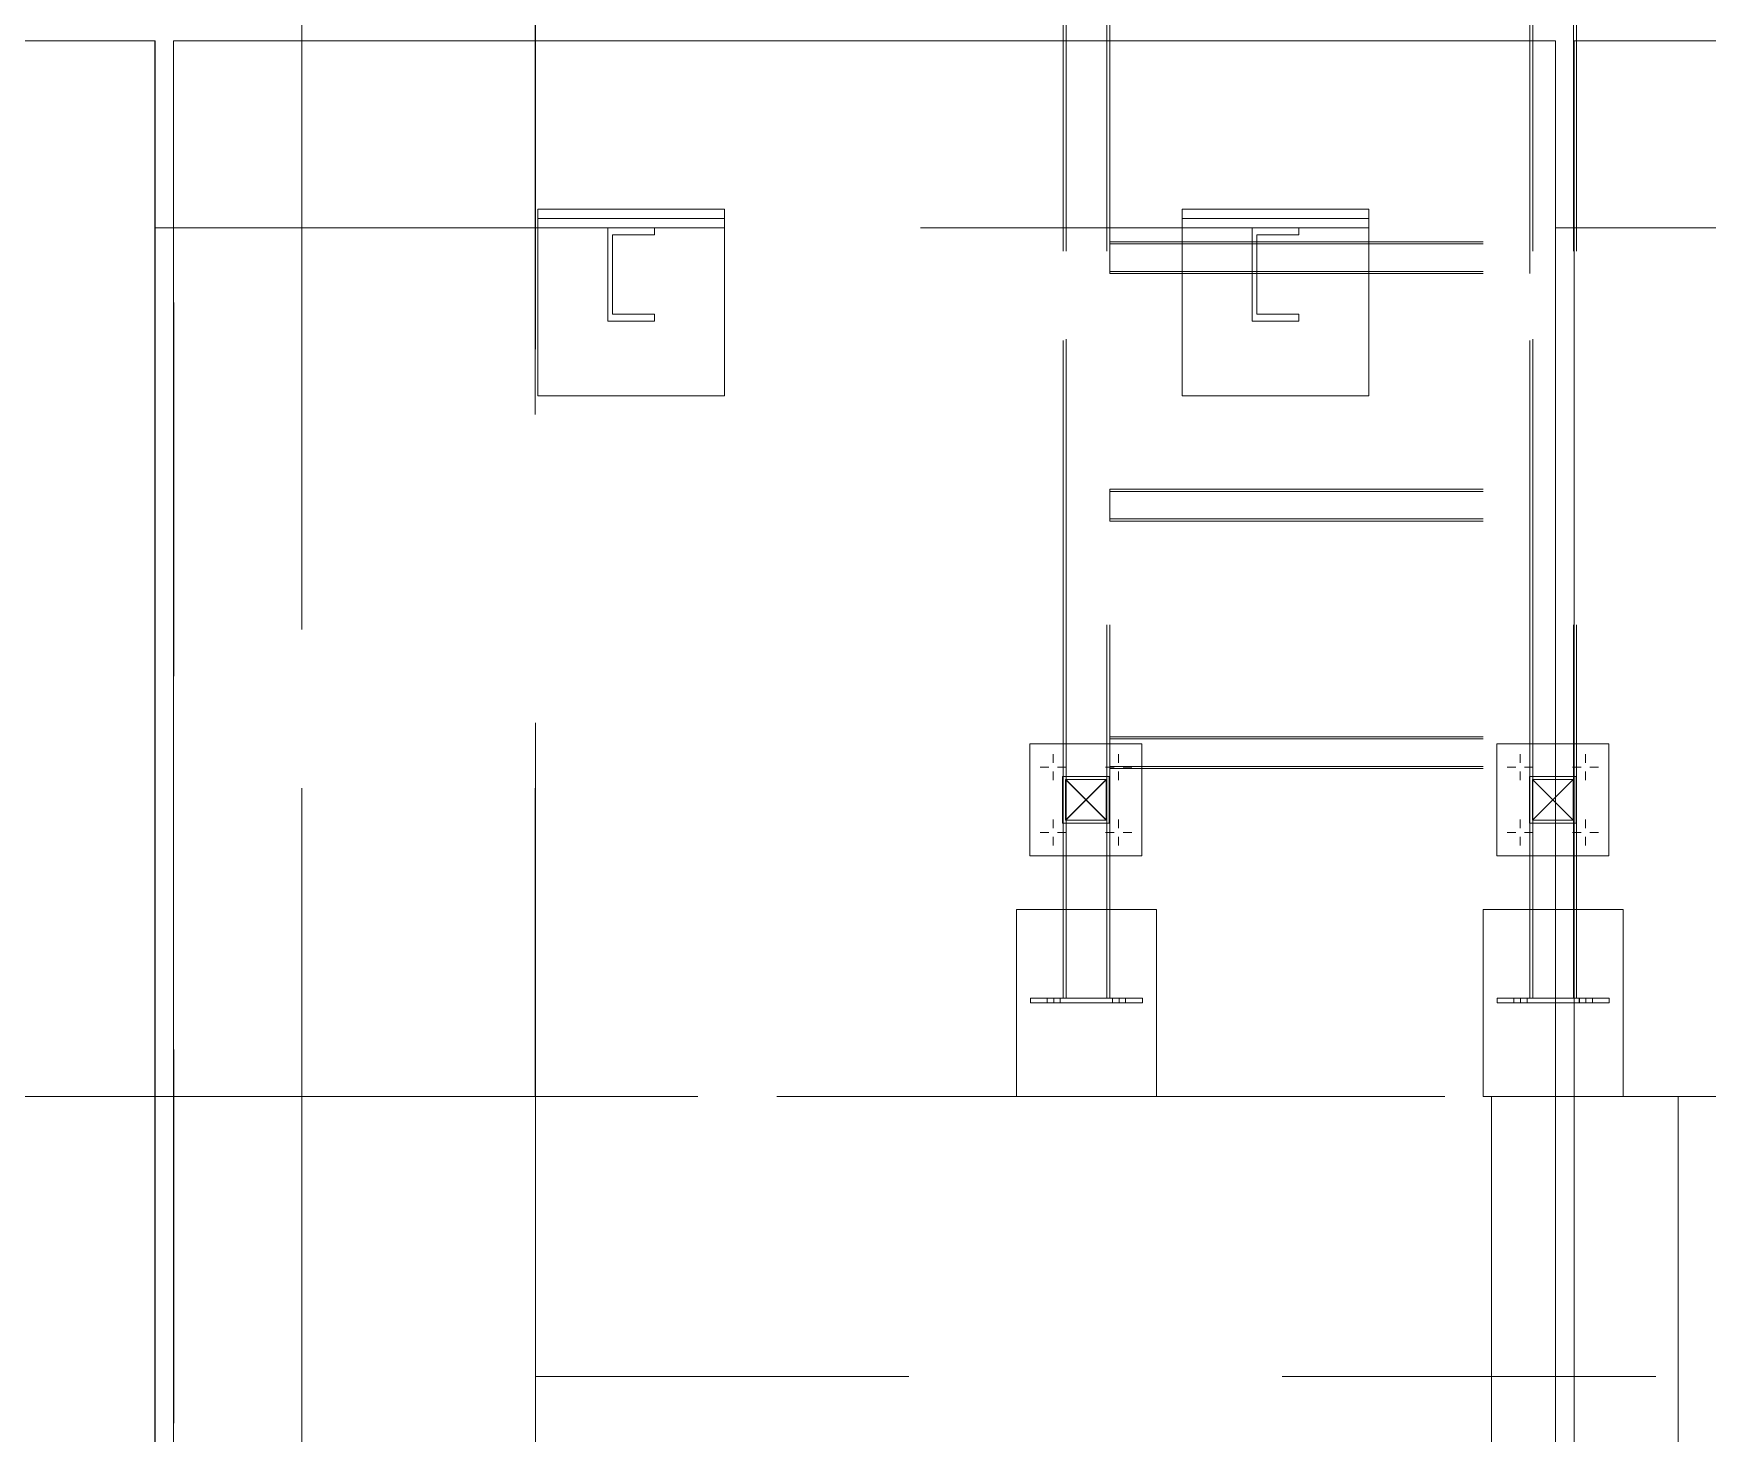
# Model space of a CAD drawing. Header units: millimetres. Extents: x 652937 to 1670132, y 1473552 to 2851037.
# Drawn here: x 663594.993 to 663596.786, y 1524529.859 to 1524531.358 of the extents above; entities that cross this region are included whole.
import ezdxf

# ---------------------------------------------------------------- set-up
doc = ezdxf.new("R2010")
doc.units = ezdxf.units.MM
for name, pattern in [('XKITLINE00', [0]), ('XKITLINE01', [4, 1, -1, 1, -1]), ('XKITLINE02', [4, 2, -2])]:
    doc.linetypes.add(name, pattern=pattern)
for name, color, linetype, lineweight in [('Bolt', 7, 'Continuous', 0), ('Part', 7, 'Continuous', 0), ('S-GRID', 7, 'Continuous', 9)]:
    doc.layers.add(name, color=color, linetype=linetype, lineweight=lineweight)

# ---------------------------------------------------------------- blocks, each defined once
blk = doc.blocks.new('*A39404464')
at = {"layer": 'S-GRID', "color": 7, "linetype": 'XKITLINE01', "lineweight": 0}
blk.add_line((-30.905117, -99.720099), (129.806536, -99.720099), dxfattribs=at)
blk = doc.blocks.new('*A39984522')
at = {"layer": 'Part', "color": 7, "linetype": 'XKITLINE02', "lineweight": 0}
for p, q in [((59.127844, -99.195099), (59.127844, -83.570103)), ((59.143841, -99.195099), (59.143841, -83.576731)), ((59.361841, -99.195099), (59.361841, -83.576731)), ((59.377844, -99.195099), (59.377844, -83.570103)), ((59.127794, -83.673653), (59.127794, -99.195099)), ((59.143798, -83.667025), (59.143798, -99.195099)), ((59.361798, -99.195099), (59.361798, -83.667025)), ((59.377794, -99.195099), (59.377794, -83.673653)), ((59.127844, -99.195099), (59.127794, -99.195099)), ((59.127794, -99.195099), (59.377844, -99.195099))]:
    blk.add_line(p, q, dxfattribs=at)
blk = doc.blocks.new('*A39994523')
at = {"layer": 'Part', "color": 7, "linetype": 'XKITLINE02', "lineweight": 0}
for p, q in [((56.627844, -99.195099), (56.627844, -83.570103)), ((56.643841, -99.195099), (56.643841, -83.576731)), ((56.861841, -99.195099), (56.861841, -83.576731)), ((56.877844, -99.195099), (56.877844, -83.570103)), ((56.627794, -83.673653), (56.627794, -99.195099)), ((56.643798, -83.667025), (56.643798, -99.195099)), ((56.861798, -99.195099), (56.861798, -83.667025)), ((56.877794, -99.195099), (56.877794, -83.673653)), ((56.627844, -99.195099), (56.627794, -99.195099)), ((56.627794, -99.195099), (56.877844, -99.195099))]:
    blk.add_line(p, q, dxfattribs=at)
blk = doc.blocks.new('*A40014525')
at = {"layer": 'Part', "color": 7, "linetype": 'XKITLINE02', "lineweight": 0}
for p, q in [((52.552292, -83.220099), (52.552292, -99.720099)), ((53.802292, -99.720099), (53.802292, -83.220099)), ((52.551891, -94.070099), (52.551891, -99.720099)), ((53.801891, -94.070099), (53.801891, -99.720099)), ((52.551891, -99.720099), (53.802292, -99.720099))]:
    blk.add_line(p, q, dxfattribs=at)
at = {"layer": 'Part', "color": 7, "linetype": 'XKITLINE00', "lineweight": 0}
for p, q in [((52.551891, -93.970099), (52.551891, -94.070099)), ((53.801891, -93.970099), (53.801891, -94.070099))]:
    blk.add_line(p, q, dxfattribs=at)
blk = doc.blocks.new('*A40314555')
at = {"layer": 'Part', "color": 7, "linetype": 'XKITLINE00', "lineweight": 0}
for p, q in [((51.765316, -94.070099), (44.365166, -94.070099)), ((51.765166, -94.070099), (51.765316, -94.070099)), ((51.765166, -105.470099), (51.765166, -94.070099)), ((51.765316, -94.070099), (51.765316, -105.470099))]:
    blk.add_line(p, q, dxfattribs=at)
blk = doc.blocks.new('*A40324556')
at = {"layer": 'Part', "color": 7, "linetype": 'XKITLINE00', "lineweight": 0}
for p, q in [((59.265316, -94.070099), (51.865166, -94.070099)), ((51.865166, -105.470099), (51.865166, -94.070099)), ((59.265166, -94.070099), (59.265316, -94.070099)), ((59.265166, -105.470099), (59.265166, -94.070099)), ((59.265316, -94.070099), (59.265316, -105.470099))]:
    blk.add_line(p, q, dxfattribs=at)
at = {"layer": 'Part', "color": 7, "linetype": 'XKITLINE02', "lineweight": 0}
blk.add_line((51.865316, -105.470099), (51.865316, -94.070099), dxfattribs=at)
blk = doc.blocks.new('*A40344558')
at = {"layer": 'Part', "color": 7, "linetype": 'XKITLINE00', "lineweight": 0}
for p, q in [((59.365186, -94.070099), (66.765337, -94.070099)), ((59.365186, -108.970099), (59.365186, -94.070099))]:
    blk.add_line(p, q, dxfattribs=at)
at = {"layer": 'Part', "color": 7, "linetype": 'XKITLINE02', "lineweight": 0}
for p, q in [((59.365337, -94.070099), (59.365186, -94.070099)), ((59.365337, -108.970099), (59.365337, -94.070099))]:
    blk.add_line(p, q, dxfattribs=at)
blk = doc.blocks.new('*A40964620')
at = {"layer": 'Part', "color": 7, "linetype": 'XKITLINE02', "lineweight": 0}
for p, q in [((44.365166, -99.720099), (51.765341, -99.720099)), ((51.865166, -99.720099), (59.265341, -99.720099)), ((59.365186, -99.720099), (66.765362, -99.720099))]:
    blk.add_line(p, q, dxfattribs=at)
at = {"layer": 'Part', "color": 7, "linetype": 'XKITLINE00', "lineweight": 0}
for p, q in [((51.765341, -99.720099), (51.865166, -99.720099)), ((59.265341, -99.720099), (59.365186, -99.720099))]:
    blk.add_line(p, q, dxfattribs=at)
blk = doc.blocks.new('*A41324656')
at = {"layer": 'Part', "color": 7, "linetype": 'XKITLINE02', "lineweight": 0}
for p, q in [((53.802192, -99.720099), (53.802192, -101.220099)), ((66.672733, -99.720099), (53.802192, -99.720099)), ((53.802192, -101.220099), (66.672733, -101.220099))]:
    blk.add_line(p, q, dxfattribs=at)
blk = doc.blocks.new('*A41344658')
at = {"layer": 'Part', "color": 7, "linetype": 'XKITLINE02', "lineweight": 0}
for p, q in [((52.552733, -99.720099), (32.572192, -99.720099)), ((52.552192, -101.220099), (52.552192, -99.720099)), ((32.572192, -101.220099), (52.552733, -101.220099))]:
    blk.add_line(p, q, dxfattribs=at)
blk = doc.blocks.new('*A41394663')
at = {"layer": 'Part', "color": 7, "linetype": 'XKITLINE02', "lineweight": 0}
for p, q in [((53.802733, -99.720099), (52.552292, -99.720099)), ((52.552292, -99.720099), (52.552292, -105.720099)), ((53.802292, -105.720099), (53.802292, -99.720099)), ((52.552292, -105.720099), (53.802733, -105.720099))]:
    blk.add_line(p, q, dxfattribs=at)
blk = doc.blocks.new('*A43004824')
at = {"layer": 'Part', "color": 7, "linetype": 'XKITLINE02', "lineweight": 0}
for p, q in [((58.921871, -99.720099), (58.921871, -107.831116)), ((58.921871, -99.720099), (59.265341, -99.720099)), ((58.922071, -99.720099), (58.922071, -133.720099)), ((59.365186, -99.720099), (59.922071, -99.720099)), ((59.921871, -99.720099), (59.921871, -108.970099)), ((59.921871, -99.720099), (59.922071, -99.720099)), ((59.922071, -99.720099), (59.922071, -130.970099))]:
    blk.add_line(p, q, dxfattribs=at)
at = {"layer": 'Part', "color": 7, "linetype": 'XKITLINE00', "lineweight": 0}
blk.add_line((59.265341, -99.720099), (59.365186, -99.720099), dxfattribs=at)
blk = doc.blocks.new('*A43304854')
at = {"layer": 'Part', "color": 7, "linetype": 'XKITLINE02', "lineweight": 0}
for p, q in [((59.125631, -98.007599), (59.376145, -98.007599)), ((59.125631, -98.257599), (59.125631, -98.007599)), ((59.126145, -98.257599), (59.126145, -98.007599)), ((59.359631, -98.023599), (59.141631, -98.241599)), ((59.141631, -98.023599), (59.359631, -98.241599)), ((59.141631, -98.023599), (59.360145, -98.023599)), ((59.141631, -98.241599), (59.141631, -98.023599)), ((59.142145, -98.241599), (59.360145, -98.023599)), ((59.360145, -98.241599), (59.142145, -98.023599)), ((59.142145, -98.241599), (59.142145, -98.023599)), ((59.359631, -98.241599), (59.359631, -98.023599)), ((59.360145, -98.241599), (59.360145, -98.023599)), ((59.375631, -98.257599), (59.375631, -98.007599)), ((59.376145, -98.007599), (59.376145, -98.257599)), ((59.141631, -98.241599), (59.360145, -98.241599)), ((59.376145, -98.257599), (59.125631, -98.257599))]:
    blk.add_line(p, q, dxfattribs=at)
blk = doc.blocks.new('*A43314855')
at = {"layer": 'Part', "color": 7, "linetype": 'XKITLINE02', "lineweight": 0}
for p, q in [((56.625631, -98.007599), (56.876145, -98.007599)), ((56.625631, -98.257599), (56.625631, -98.007599)), ((56.626145, -98.257599), (56.626145, -98.007599)), ((56.641631, -98.241599), (56.859631, -98.023599)), ((56.859631, -98.241599), (56.641631, -98.023599)), ((56.641631, -98.023599), (56.860145, -98.023599)), ((56.641631, -98.241599), (56.641631, -98.023599)), ((56.642145, -98.241599), (56.860145, -98.023599)), ((56.860145, -98.241599), (56.642145, -98.023599)), ((56.642145, -98.241599), (56.642145, -98.023599)), ((56.859631, -98.241599), (56.859631, -98.023599)), ((56.860145, -98.241599), (56.860145, -98.023599)), ((56.875631, -98.257599), (56.875631, -98.007599)), ((56.876145, -98.007599), (56.876145, -98.257599)), ((56.641631, -98.241599), (56.860145, -98.241599)), ((56.876145, -98.257599), (56.625631, -98.257599))]:
    blk.add_line(p, q, dxfattribs=at)
blk = doc.blocks.new('*A43324856')
at = {"layer": 'Part', "color": 7, "linetype": 'XKITLINE02', "lineweight": 0}
for p, q in [((58.877774, -99.220099), (58.877623, -99.220099)), ((58.877623, -99.220099), (58.877623, -99.720099)), ((58.877774, -99.220099), (58.877774, -99.720099)), ((59.627623, -99.220099), (59.627774, -99.220099)), ((59.627623, -99.720099), (59.627623, -99.220099)), ((59.627774, -99.720099), (59.627774, -99.220099)), ((58.877623, -99.720099), (59.627774, -99.720099))]:
    blk.add_line(p, q, dxfattribs=at)
blk = doc.blocks.new('*A43334857')
at = {"layer": 'Part', "color": 7, "linetype": 'XKITLINE02', "lineweight": 0}
for p, q in [((56.452922, -99.195099), (56.452802, -99.195099)), ((56.452802, -99.195099), (57.052922, -99.195099)), ((56.452802, -99.195099), (56.452802, -99.220099)), ((56.452802, -99.220099), (56.452922, -99.220099)), ((56.452802, -99.220099), (57.052922, -99.220099)), ((56.452922, -99.220099), (56.452922, -99.195099)), ((57.052802, -99.220099), (57.052802, -99.195099)), ((57.052922, -99.220099), (57.052922, -99.195099))]:
    blk.add_line(p, q, dxfattribs=at)
blk = doc.blocks.new('*A43344858')
at = {"layer": 'Part', "color": 7, "linetype": 'XKITLINE02', "lineweight": 0}
for p, q in [((58.952652, -99.220099), (58.952652, -99.195099)), ((58.952652, -99.195099), (59.552772, -99.195099)), ((59.552772, -99.220099), (58.952652, -99.220099)), ((58.952772, -99.195099), (58.952772, -99.220099)), ((59.552652, -99.220099), (59.552652, -99.195099)), ((59.552652, -99.195099), (59.552772, -99.195099)), ((59.552652, -99.220099), (59.552772, -99.220099)), ((59.552772, -99.220099), (59.552772, -99.195099))]:
    blk.add_line(p, q, dxfattribs=at)
blk = doc.blocks.new('*A43354859')
at = {"layer": 'Part', "color": 7, "linetype": 'XKITLINE02', "lineweight": 0}
for p, q in [((56.377946, -99.220099), (56.377796, -99.220099)), ((56.377796, -99.220099), (56.377796, -99.720099)), ((56.377946, -99.220099), (56.377946, -99.720099)), ((57.127796, -99.220099), (57.127946, -99.220099)), ((57.127796, -99.720099), (57.127796, -99.220099)), ((57.127946, -99.720099), (57.127946, -99.220099)), ((56.377796, -99.720099), (57.127946, -99.720099))]:
    blk.add_line(p, q, dxfattribs=at)
blk = doc.blocks.new('*A43364860')
at = {"layer": 'Part', "color": 7, "linetype": 'XKITLINE02', "lineweight": 0}
for p, q in [((58.877623, -98.720099), (59.265316, -98.720099)), ((58.877623, -99.220099), (58.877623, -98.720099)), ((58.877774, -98.720099), (58.877774, -99.220099)), ((59.365186, -98.720099), (59.627774, -98.720099)), ((59.627623, -99.220099), (59.627623, -98.720099)), ((59.627774, -98.720099), (59.627774, -99.220099)), ((58.877774, -99.220099), (58.877623, -99.220099)), ((59.627774, -99.220099), (59.627623, -99.220099))]:
    blk.add_line(p, q, dxfattribs=at)
at = {"layer": 'Part', "color": 7, "linetype": 'XKITLINE00', "lineweight": 0}
blk.add_line((59.265316, -98.720099), (59.365186, -98.720099), dxfattribs=at)
blk = doc.blocks.new('*A43374861')
at = {"layer": 'Part', "color": 7, "linetype": 'XKITLINE02', "lineweight": 0}
for p, q in [((57.127946, -98.720099), (56.377796, -98.720099)), ((56.377796, -98.720099), (56.377796, -99.220099)), ((56.377946, -98.720099), (56.377946, -99.220099)), ((57.127796, -99.220099), (57.127796, -98.720099)), ((57.127946, -98.720099), (57.127946, -99.220099)), ((56.377946, -99.220099), (56.377796, -99.220099)), ((57.127946, -99.220099), (57.127796, -99.220099))]:
    blk.add_line(p, q, dxfattribs=at)
blk = doc.blocks.new('*A43384862')
at = {"layer": 'Bolt', "color": 7, "linetype": 'XKITLINE02', "lineweight": 0}
for p, q in [((56.54282, -99.195099), (56.54282, -99.220099)), ((56.54289, -99.195099), (56.54289, -99.220099)), ((56.577827, -99.195099), (56.577827, -99.220099)), ((56.577897, -99.195099), (56.577897, -99.220099)), ((56.612834, -99.195099), (56.612834, -99.220099)), ((56.612904, -99.195099), (56.612904, -99.220099)), ((56.89282, -99.195099), (56.89282, -99.220099)), ((56.89289, -99.195099), (56.89289, -99.220099)), ((56.927827, -99.195099), (56.927827, -99.220099)), ((56.927897, -99.195099), (56.927897, -99.220099)), ((56.962834, -99.195099), (56.962834, -99.220099)), ((56.962904, -99.195099), (56.962904, -99.220099))]:
    blk.add_line(p, q, dxfattribs=at)
blk = doc.blocks.new('*A43394863')
at = {"layer": 'Bolt', "color": 7, "linetype": 'XKITLINE02', "lineweight": 0}
for p, q in [((59.04267, -99.195099), (59.04267, -99.220099)), ((59.04274, -99.195099), (59.04274, -99.220099)), ((59.077677, -99.195099), (59.077677, -99.220099)), ((59.077747, -99.195099), (59.077747, -99.220099)), ((59.112684, -99.195099), (59.112684, -99.220099)), ((59.112754, -99.195099), (59.112754, -99.220099)), ((59.39267, -99.195099), (59.39267, -99.220099)), ((59.39274, -99.195099), (59.39274, -99.220099)), ((59.427677, -99.195099), (59.427677, -99.220099)), ((59.427747, -99.195099), (59.427747, -99.220099)), ((59.462684, -99.195099), (59.462684, -99.220099)), ((59.462754, -99.195099), (59.462754, -99.220099))]:
    blk.add_line(p, q, dxfattribs=at)
blk = doc.blocks.new('*A43404864')
at = {"layer": 'Part', "color": 7, "linetype": 'XKITLINE02', "lineweight": 0}
for p, q in [((58.950633, -97.832577), (59.265316, -97.832577)), ((58.950633, -98.432577), (58.950633, -97.832577)), ((58.950638, -98.432577), (58.950638, -97.832577)), ((59.365186, -97.832577), (59.550638, -97.832577)), ((59.550633, -98.432577), (59.550633, -97.832577)), ((59.550638, -98.432577), (59.550638, -97.832577)), ((58.950633, -98.432577), (59.265316, -98.432577)), ((59.365186, -98.432577), (59.550638, -98.432577))]:
    blk.add_line(p, q, dxfattribs=at)
at = {"layer": 'Part', "color": 7, "linetype": 'XKITLINE00', "lineweight": 0}
for p, q in [((59.265316, -97.832577), (59.365186, -97.832577)), ((59.265316, -98.432577), (59.365186, -98.432577))]:
    blk.add_line(p, q, dxfattribs=at)
blk = doc.blocks.new('*A43414865')
at = {"layer": 'Bolt', "color": 7, "linetype": 'XKITLINE00', "lineweight": 0}
for p, q in [((59.075636, -97.887577), (59.075636, -97.934197)), ((59.425636, -97.887577), (59.425636, -97.934197)), ((59.005636, -97.957577), (59.052256, -97.957577)), ((59.075636, -98.027577), (59.075636, -97.980957)), ((59.145636, -97.957577), (59.099016, -97.957577)), ((59.355636, -97.957577), (59.402256, -97.957577)), ((59.425636, -98.027577), (59.425636, -97.980957)), ((59.495636, -97.957577), (59.449016, -97.957577)), ((59.075636, -98.237577), (59.075636, -98.284197)), ((59.425636, -98.237577), (59.425636, -98.284197)), ((59.005636, -98.307577), (59.052256, -98.307577)), ((59.075636, -98.377577), (59.075636, -98.330957)), ((59.145636, -98.307577), (59.099016, -98.307577)), ((59.355636, -98.307577), (59.402256, -98.307577)), ((59.425636, -98.377577), (59.425636, -98.330957)), ((59.495636, -98.307577), (59.449016, -98.307577))]:
    blk.add_line(p, q, dxfattribs=at)
blk = doc.blocks.new('*A43424866')
at = {"layer": 'Part', "color": 7, "linetype": 'XKITLINE02', "lineweight": 0}
for p, q in [((56.450633, -97.832577), (57.050638, -97.832577)), ((56.450633, -97.832577), (56.450633, -98.432577)), ((56.450638, -98.432577), (56.450638, -97.832577)), ((57.050633, -98.432577), (57.050633, -97.832577)), ((57.050638, -97.832577), (57.050638, -98.432577)), ((57.050638, -98.432577), (56.450633, -98.432577))]:
    blk.add_line(p, q, dxfattribs=at)
blk = doc.blocks.new('*A43434867')
at = {"layer": 'Bolt', "color": 7, "linetype": 'XKITLINE00', "lineweight": 0}
for p, q in [((56.575636, -97.887577), (56.575636, -97.934197)), ((56.925636, -97.887577), (56.925636, -97.934197)), ((56.505636, -97.957577), (56.552256, -97.957577)), ((56.575636, -98.027577), (56.575636, -97.980957)), ((56.645636, -97.957577), (56.599016, -97.957577)), ((56.855636, -97.957577), (56.902256, -97.957577)), ((56.925636, -98.027577), (56.925636, -97.980957)), ((56.995636, -97.957577), (56.949016, -97.957577)), ((56.575636, -98.237577), (56.575636, -98.284197)), ((56.925636, -98.237577), (56.925636, -98.284197)), ((56.505636, -98.307577), (56.552256, -98.307577)), ((56.575636, -98.377577), (56.575636, -98.330957)), ((56.645636, -98.307577), (56.599016, -98.307577)), ((56.855636, -98.307577), (56.902256, -98.307577)), ((56.925636, -98.377577), (56.925636, -98.330957)), ((56.995636, -98.307577), (56.949016, -98.307577))]:
    blk.add_line(p, q, dxfattribs=at)
blk = doc.blocks.new('*A43444868')
at = {"layer": 'Part', "color": 7, "linetype": 'XKITLINE02', "lineweight": 0}
for p, q in [((56.877645, -96.555099), (56.877648, -96.512599)), ((56.877648, -96.512599), (56.877654, -96.481487)), ((56.87765, -96.518349), (56.877648, -96.555099)), ((56.877655, -96.491446), (56.87765, -96.518349)), ((56.877654, -96.481487), (56.877662, -96.470099)), ((56.877662, -96.481599), (56.877655, -96.491446)), ((56.877662, -96.470099), (59.127612, -96.470099)), ((56.877662, -96.470099), (56.877671, -96.481487)), ((56.877662, -96.481599), (59.127612, -96.481599)), ((56.87767, -96.491446), (56.877662, -96.481599)), ((56.877675, -96.518349), (56.87767, -96.491446)), ((56.877671, -96.481487), (56.877677, -96.512599)), ((56.877677, -96.555099), (56.877675, -96.518349)), ((56.877677, -96.512599), (56.877679, -96.555099)), ((59.127598, -96.512599), (59.127595, -96.555099)), ((59.127604, -96.481487), (59.127598, -96.512599)), ((59.127598, -96.555099), (59.1276, -96.518349)), ((59.1276, -96.518349), (59.127605, -96.491446)), ((59.127612, -96.470099), (59.127604, -96.481487)), ((59.127605, -96.491446), (59.127612, -96.481599)), ((59.127621, -96.481487), (59.127612, -96.470099)), ((59.127612, -96.481599), (59.12762, -96.491446)), ((59.12762, -96.491446), (59.127625, -96.518349)), ((59.127627, -96.512599), (59.127621, -96.481487)), ((59.127625, -96.518349), (59.127627, -96.555099)), ((59.127629, -96.555099), (59.127627, -96.512599)), ((56.877648, -96.597599), (56.877645, -96.555099)), ((56.877648, -96.555099), (56.87765, -96.591849)), ((56.877654, -96.628711), (56.877648, -96.597599)), ((56.87765, -96.591849), (56.877655, -96.618752)), ((56.877662, -96.640099), (56.877654, -96.628711)), ((56.877655, -96.618752), (56.877662, -96.628599)), ((56.877662, -96.628599), (56.87767, -96.618752)), ((56.877662, -96.628599), (59.127612, -96.628599)), ((56.877671, -96.628711), (56.877662, -96.640099)), ((56.87767, -96.618752), (56.877675, -96.591849)), ((56.877677, -96.597599), (56.877671, -96.628711)), ((56.877675, -96.591849), (56.877677, -96.555099)), ((56.877679, -96.555099), (56.877677, -96.597599)), ((59.127595, -96.555099), (59.127598, -96.597599)), ((59.1276, -96.591849), (59.127598, -96.555099)), ((59.127598, -96.597599), (59.127604, -96.628711)), ((59.127605, -96.618752), (59.1276, -96.591849)), ((59.127604, -96.628711), (59.127612, -96.640099)), ((59.127612, -96.628599), (59.127605, -96.618752)), ((59.12762, -96.618752), (59.127612, -96.628599)), ((59.127612, -96.640099), (59.127621, -96.628711)), ((59.127625, -96.591849), (59.12762, -96.618752)), ((59.127621, -96.628711), (59.127627, -96.597599)), ((59.127627, -96.555099), (59.127625, -96.591849)), ((59.127627, -96.597599), (59.127629, -96.555099)), ((56.877662, -96.640099), (59.127612, -96.640099))]:
    blk.add_line(p, q, dxfattribs=at)
blk = doc.blocks.new('*A43454869')
at = {"layer": 'Part', "color": 7, "linetype": 'XKITLINE02', "lineweight": 0}
for p, q in [((56.877654, -97.806487), (56.877662, -97.795099)), ((56.877662, -97.795099), (59.127612, -97.795099)), ((56.877662, -97.795099), (56.877671, -97.806487)), ((59.127612, -97.795099), (59.127604, -97.806487)), ((59.127621, -97.806487), (59.127612, -97.795099)), ((56.877645, -97.880099), (56.877648, -97.837599)), ((56.877648, -97.922599), (56.877645, -97.880099)), ((56.877648, -97.837599), (56.877654, -97.806487)), ((56.87765, -97.843349), (56.877648, -97.880099)), ((56.877648, -97.880099), (56.87765, -97.916849)), ((56.877655, -97.816446), (56.87765, -97.843349)), ((56.877662, -97.806599), (56.877655, -97.816446)), ((56.877662, -97.806599), (59.127612, -97.806599)), ((56.87767, -97.816446), (56.877662, -97.806599)), ((56.877675, -97.843349), (56.87767, -97.816446)), ((56.877671, -97.806487), (56.877677, -97.837599)), ((56.877677, -97.880099), (56.877675, -97.843349)), ((56.877675, -97.916849), (56.877677, -97.880099)), ((56.877677, -97.837599), (56.877679, -97.880099)), ((56.877679, -97.880099), (56.877677, -97.922599)), ((59.127598, -97.837599), (59.127595, -97.880099)), ((59.127595, -97.880099), (59.127598, -97.922599)), ((59.127604, -97.806487), (59.127598, -97.837599)), ((59.127598, -97.880099), (59.1276, -97.843349)), ((59.1276, -97.916849), (59.127598, -97.880099)), ((59.1276, -97.843349), (59.127605, -97.816446)), ((59.127605, -97.816446), (59.127612, -97.806599)), ((59.127612, -97.806599), (59.12762, -97.816446)), ((59.12762, -97.816446), (59.127625, -97.843349)), ((59.127627, -97.837599), (59.127621, -97.806487)), ((59.127625, -97.843349), (59.127627, -97.880099)), ((59.127627, -97.880099), (59.127625, -97.916849)), ((59.127629, -97.880099), (59.127627, -97.837599)), ((59.127627, -97.922599), (59.127629, -97.880099)), ((56.877654, -97.953711), (56.877648, -97.922599)), ((56.87765, -97.916849), (56.877655, -97.943752)), ((56.877662, -97.965099), (56.877654, -97.953711)), ((56.877655, -97.943752), (56.877662, -97.953599)), ((56.877662, -97.953599), (56.87767, -97.943752)), ((56.877662, -97.953599), (59.127612, -97.953599)), ((56.877671, -97.953711), (56.877662, -97.965099)), ((56.877662, -97.965099), (59.127612, -97.965099)), ((56.87767, -97.943752), (56.877675, -97.916849)), ((56.877677, -97.922599), (56.877671, -97.953711)), ((59.127598, -97.922599), (59.127604, -97.953711)), ((59.127605, -97.943752), (59.1276, -97.916849)), ((59.127604, -97.953711), (59.127612, -97.965099)), ((59.127612, -97.953599), (59.127605, -97.943752)), ((59.12762, -97.943752), (59.127612, -97.953599)), ((59.127612, -97.965099), (59.127621, -97.953711)), ((59.127625, -97.916849), (59.12762, -97.943752)), ((59.127621, -97.953711), (59.127627, -97.922599))]:
    blk.add_line(p, q, dxfattribs=at)
blk = doc.blocks.new('*A44775001')
at = {"layer": 'Part', "color": 7, "linetype": 'XKITLINE02', "lineweight": 0}
for p, q in [((44.365166, -95.070099), (51.765341, -95.070099)), ((51.865166, -95.070099), (59.265341, -95.070099)), ((59.365186, -95.070099), (66.765362, -95.070099))]:
    blk.add_line(p, q, dxfattribs=at)
at = {"layer": 'Part', "color": 7, "linetype": 'XKITLINE00', "lineweight": 0}
for p, q in [((51.765341, -95.070099), (51.865166, -95.070099)), ((59.265341, -95.070099), (59.365186, -95.070099))]:
    blk.add_line(p, q, dxfattribs=at)
blk = doc.blocks.new('*A48565380')
at = {"layer": 'Part', "color": 7, "linetype": 'XKITLINE02', "lineweight": 0}
for p, q in [((58.265369, -94.970099), (57.265357, -94.970099)), ((57.265357, -94.970099), (57.265357, -95.970099)), ((57.265369, -95.970099), (57.265369, -94.970099)), ((58.265357, -95.970099), (58.265357, -94.970099)), ((58.265369, -95.970099), (58.265369, -94.970099)), ((57.265357, -95.970099), (58.265369, -95.970099))]:
    blk.add_line(p, q, dxfattribs=at)
blk = doc.blocks.new('*A48575381')
at = {"layer": 'Part', "color": 7, "linetype": 'XKITLINE02', "lineweight": 0}
for p, q in [((57.640384, -95.070099), (57.890524, -95.070099)), ((57.640384, -95.570099), (57.640384, -95.070099)), ((57.640524, -95.570099), (57.640524, -95.070099)), ((57.890524, -95.107599), (57.665384, -95.107599)), ((57.665384, -95.532599), (57.665384, -95.107599)), ((57.665524, -95.532599), (57.665524, -95.107599)), ((57.890384, -95.107599), (57.890384, -95.070099)), ((57.890524, -95.070099), (57.890524, -95.107599)), ((57.665384, -95.532599), (57.890524, -95.532599)), ((57.890384, -95.570099), (57.890384, -95.532599)), ((57.890524, -95.532599), (57.890524, -95.570099)), ((57.890524, -95.570099), (57.640384, -95.570099))]:
    blk.add_line(p, q, dxfattribs=at)
blk = doc.blocks.new('*A48625386')
at = {"layer": 'Part', "color": 7, "linetype": 'XKITLINE02', "lineweight": 0}
for p, q in [((56.877645, -95.230099), (56.877648, -95.187599)), ((56.877648, -95.187599), (56.877654, -95.156487)), ((56.87765, -95.193349), (56.877648, -95.230099)), ((56.877655, -95.166446), (56.87765, -95.193349)), ((56.877654, -95.156487), (56.877662, -95.145099)), ((56.877662, -95.156599), (56.877655, -95.166446)), ((56.877662, -95.145099), (59.127612, -95.145099)), ((56.877662, -95.145099), (56.877671, -95.156487)), ((56.877662, -95.156599), (59.127612, -95.156599)), ((56.87767, -95.166446), (56.877662, -95.156599)), ((56.877675, -95.193349), (56.87767, -95.166446)), ((56.877671, -95.156487), (56.877677, -95.187599)), ((56.877677, -95.230099), (56.877675, -95.193349)), ((56.877677, -95.187599), (56.877679, -95.230099)), ((59.127598, -95.187599), (59.127595, -95.230099)), ((59.127604, -95.156487), (59.127598, -95.187599)), ((59.127598, -95.230099), (59.1276, -95.193349)), ((59.1276, -95.193349), (59.127605, -95.166446)), ((59.127612, -95.145099), (59.127604, -95.156487)), ((59.127605, -95.166446), (59.127612, -95.156599)), ((59.127621, -95.156487), (59.127612, -95.145099)), ((59.127612, -95.156599), (59.12762, -95.166446)), ((59.12762, -95.166446), (59.127625, -95.193349)), ((59.127627, -95.187599), (59.127621, -95.156487)), ((59.127625, -95.193349), (59.127627, -95.230099)), ((59.127629, -95.230099), (59.127627, -95.187599)), ((56.877648, -95.272599), (56.877645, -95.230099)), ((56.877648, -95.230099), (56.87765, -95.266849)), ((56.877654, -95.303711), (56.877648, -95.272599)), ((56.87765, -95.266849), (56.877655, -95.293752)), ((56.87767, -95.293752), (56.877675, -95.266849)), ((56.877677, -95.272599), (56.877671, -95.303711)), ((56.877675, -95.266849), (56.877677, -95.230099)), ((56.877679, -95.230099), (56.877677, -95.272599)), ((59.127595, -95.230099), (59.127598, -95.272599)), ((59.1276, -95.266849), (59.127598, -95.230099)), ((59.127598, -95.272599), (59.127604, -95.303711)), ((59.127605, -95.293752), (59.1276, -95.266849)), ((59.127625, -95.266849), (59.12762, -95.293752)), ((59.127621, -95.303711), (59.127627, -95.272599)), ((59.127627, -95.230099), (59.127625, -95.266849)), ((59.127627, -95.272599), (59.127629, -95.230099)), ((56.877662, -95.315099), (56.877654, -95.303711)), ((56.877655, -95.293752), (56.877662, -95.303599)), ((56.877662, -95.303599), (56.87767, -95.293752)), ((56.877662, -95.303599), (59.127612, -95.303599)), ((56.877671, -95.303711), (56.877662, -95.315099)), ((56.877662, -95.315099), (59.127612, -95.315099)), ((59.127604, -95.303711), (59.127612, -95.315099)), ((59.127612, -95.303599), (59.127605, -95.293752)), ((59.12762, -95.293752), (59.127612, -95.303599)), ((59.127612, -95.315099), (59.127621, -95.303711))]:
    blk.add_line(p, q, dxfattribs=at)
blk = doc.blocks.new('*A48645388')
at = {"layer": 'Part', "color": 7, "linetype": 'XKITLINE02', "lineweight": 0}
for p, q in [((58.265609, -95.020099), (57.265409, -95.020099)), ((57.265409, -95.070099), (57.265409, -95.020099)), ((57.265609, -95.070099), (57.265609, -95.020099)), ((58.265409, -95.020099), (58.265609, -95.020099)), ((58.265409, -95.070099), (58.265409, -95.020099)), ((58.265609, -95.020099), (58.265609, -95.070099)), ((58.265609, -95.070099), (57.265409, -95.070099)), ((58.265609, -95.070099), (58.265409, -95.070099))]:
    blk.add_line(p, q, dxfattribs=at)
blk = doc.blocks.new('*A48685392')
at = {"layer": 'Part', "color": 7, "linetype": 'XKITLINE02', "lineweight": 0}
for p, q in [((54.815369, -94.970099), (53.815357, -94.970099)), ((53.815357, -94.970099), (53.815357, -95.970099)), ((53.815369, -95.970099), (53.815369, -94.970099)), ((54.815357, -95.970099), (54.815357, -94.970099)), ((54.815369, -95.970099), (54.815369, -94.970099)), ((53.815357, -95.970099), (54.815369, -95.970099))]:
    blk.add_line(p, q, dxfattribs=at)
blk = doc.blocks.new('*A48695393')
at = {"layer": 'Part', "color": 7, "linetype": 'XKITLINE02', "lineweight": 0}
for p, q in [((54.81561, -95.020099), (53.815409, -95.020099)), ((53.815409, -95.070099), (53.815409, -95.020099)), ((53.81561, -95.070099), (53.81561, -95.020099)), ((54.815409, -95.020099), (54.81561, -95.020099)), ((54.815409, -95.070099), (54.815409, -95.020099)), ((54.81561, -95.020099), (54.81561, -95.070099)), ((54.81561, -95.070099), (53.815409, -95.070099)), ((54.81561, -95.070099), (54.815409, -95.070099))]:
    blk.add_line(p, q, dxfattribs=at)
blk = doc.blocks.new('*A48705394')
at = {"layer": 'Part', "color": 7, "linetype": 'XKITLINE02', "lineweight": 0}
for p, q in [((54.190384, -95.070099), (54.440524, -95.070099)), ((54.190384, -95.570099), (54.190384, -95.070099)), ((54.190524, -95.570099), (54.190524, -95.070099)), ((54.440524, -95.107599), (54.215384, -95.107599)), ((54.215384, -95.532599), (54.215384, -95.107599)), ((54.215524, -95.532599), (54.215524, -95.107599)), ((54.440384, -95.107599), (54.440384, -95.070099)), ((54.440524, -95.070099), (54.440524, -95.107599)), ((54.215384, -95.532599), (54.440524, -95.532599)), ((54.440384, -95.570099), (54.440384, -95.532599)), ((54.440524, -95.532599), (54.440524, -95.570099)), ((54.440524, -95.570099), (54.190384, -95.570099))]:
    blk.add_line(p, q, dxfattribs=at)

msp = doc.modelspace()

# ---------------------------------------------------------------- block references
at = {"color": 7, "lineweight": 0, "xscale": 0.2, "yscale": 0.2, "zscale": 0.2}
for name in ['*A40314555', '*A40324556', '*A40344558', '*A40014525', '*A39994523', '*A39984522', '*A44775001', '*A48685392', '*A48565380', '*A48695393', '*A48705394', '*A48645388', '*A48575381', '*A48625386', '*A43444868', '*A43424866', '*A43454869', '*A43404864', '*A43434867', '*A43414865', '*A43314855', '*A43304854', '*A39404464', '*A43374861', '*A43364860', '*A43334857', '*A43384862', '*A43344858', '*A43394863', '*A43354859', '*A43324856', '*A41344658', '*A40964620', '*A41394663', '*A41324656', '*A43004824']:
    msp.add_blockref(name, (663584.7698, 1524550.1643), dxfattribs=at)

doc.saveas('drawing.dxf')
